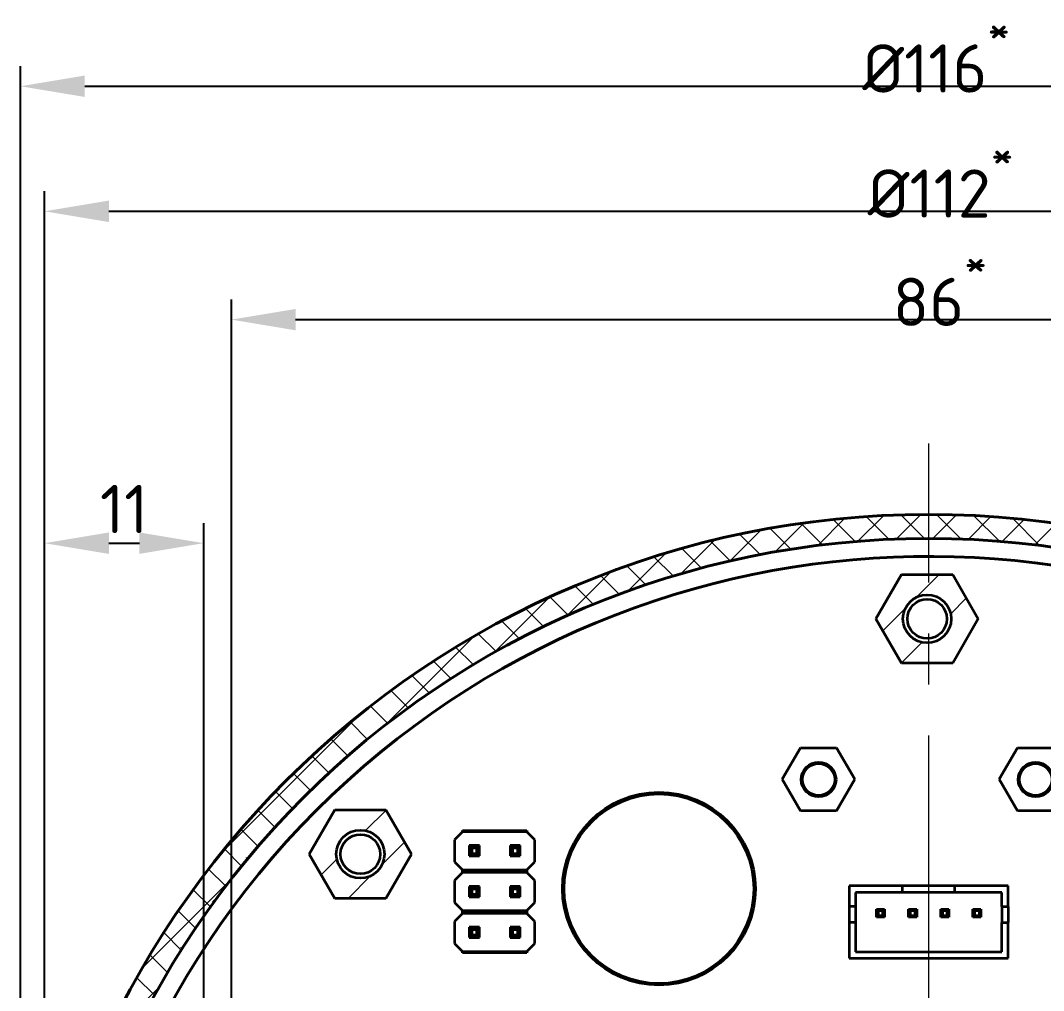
# Model space of a CAD drawing. Header units: millimetres. Extents: x -3633 to 871, y -630 to 261.
# Drawn here: x -910 to -846.3, y -430.2 to -369.9 of the extents above; entities that cross this region are included whole.
import ezdxf

# ---------------------------------------------------------------- set-up
doc = ezdxf.new("R2010")
doc.units = ezdxf.units.MM
doc.linetypes.add('CENTER2', pattern=[28.575, 19.05, -3.175, 3.175, -3.175])
doc.linetypes.add('Сплошная', pattern=[0])
for name, color, linetype, lineweight in [('Sheet', 7, 'Continuous', 30), ('Размерные линии', 7, 'Continuous', 15), ('Сплошная толстая основная', 7, 'Continuous', 70), ('Сплошная тонкая', 7, 'Continuous', 20), ('Штриховка', 7, 'Continuous', 9)]:
    doc.layers.add(name, color=color, linetype=linetype, lineweight=lineweight)
doc.styles.add('Main', font='isocpeur.ttf', dxfattribs={"height": 3})
doc.dimstyles.new('ISO-25', dxfattribs={"dimtxt": 3, "dimasz": 4, "dimexe": 1.25, "dimexo": 0.625, "dimtad": 1, "dimtoh": 1, "dimtxsty": 'Main', "dimcen": 2.5, "dimadec": 0, "dimazin": 0, "dimtfac": 1, "dimtmove": 0, "dimatfit": 3, "dimfxl": 1, "dimarcsym": 0})

# ---------------------------------------------------------------- blocks, each defined once
blk = doc.blocks.new('*D117')
at = {"layer": 'Defpoints', "color": 0, "transparency": 16777216}
for p in [(-796.987, -373.953), (-909.987, -457.098), (-796.987, -457.098)]:
    blk.add_point(p, dxfattribs=at)
at = {"layer": 'Размерные линии', "color": 0, "lineweight": -2, "transparency": 16777216}
for p, q in [((-909.987, -456.473), (-909.987, -372.703)), ((-796.987, -456.473), (-796.987, -372.703)), ((-905.987, -373.953), (-800.987, -373.953))]:
    blk.add_line(p, q, dxfattribs=at)
at = {"layer": 'Размерные линии', "color": 0, "transparency": 16777216}
for points in [[(-905.987, -373.286), (-905.987, -374.62), (-909.987, -373.953)], [(-800.987, -373.286), (-800.987, -374.62), (-796.987, -373.953)]]:
    blk.add_solid(points, dxfattribs=at)
at = {"layer": 'Размерные линии', "color": 0, "transparency": 16777216, "insert": (-853.015, -371.828), "char_height": 3, "attachment_point": 5, "style": 'Main'}
blk.add_mtext('%%C116{\\H0.7x;\\S*^ ;}', dxfattribs=at)
blk = doc.blocks.new('*D119')
at = {"layer": 'Defpoints', "color": 0, "transparency": 16777216}
for p in [(-798.487, -381.737), (-908.487, -457.098), (-798.487, -457.098)]:
    blk.add_point(p, dxfattribs=at)
at = {"layer": 'Размерные линии', "color": 0, "lineweight": -2, "transparency": 16777216}
for p, q in [((-908.487, -456.473), (-908.487, -380.487)), ((-798.487, -456.473), (-798.487, -380.487)), ((-904.487, -381.737), (-802.487, -381.737))]:
    blk.add_line(p, q, dxfattribs=at)
at = {"layer": 'Размерные линии', "color": 0, "transparency": 16777216}
for points in [[(-904.487, -381.07), (-904.487, -382.404), (-908.487, -381.737)], [(-802.487, -381.07), (-802.487, -382.404), (-798.487, -381.737)]]:
    blk.add_solid(points, dxfattribs=at)
at = {"layer": 'Размерные линии', "color": 0, "transparency": 16777216, "insert": (-852.743, -379.612), "char_height": 3, "attachment_point": 5, "style": 'Main'}
blk.add_mtext('%%C112{\\A1;\\H0.7x;\\S*^ ;}', dxfattribs=at)
blk = doc.blocks.new('*D120')
at = {"layer": 'Defpoints', "color": 0, "transparency": 16777216}
for p in [(-810.591, -388.478), (-896.867, -440.148), (-810.591, -440.148)]:
    blk.add_point(p, dxfattribs=at)
at = {"layer": 'Размерные линии', "color": 0, "lineweight": -2, "transparency": 16777216}
for p, q in [((-896.867, -439.523), (-896.867, -387.228)), ((-810.591, -439.523), (-810.591, -387.228)), ((-892.867, -388.478), (-814.591, -388.478))]:
    blk.add_line(p, q, dxfattribs=at)
at = {"layer": 'Размерные линии', "color": 0, "transparency": 16777216}
for points in [[(-892.867, -387.812), (-892.867, -389.145), (-896.867, -388.478)], [(-814.591, -387.812), (-814.591, -389.145), (-810.591, -388.478)]]:
    blk.add_solid(points, dxfattribs=at)
at = {"layer": 'Размерные линии', "color": 0, "transparency": 16777216, "insert": (-852.79, -386.353), "char_height": 3, "width": 4.40385, "attachment_point": 5, "style": 'Main'}
blk.add_mtext('86{\\A1;\\H0.7x;\\S*^ ;}', dxfattribs=at)
blk = doc.blocks.new('*D138')
at = {"layer": 'Defpoints', "color": 0, "transparency": 16777216}
for p in [(-898.587, -402.39), (-908.487, -457.098), (-898.587, -457.098)]:
    blk.add_point(p, dxfattribs=at)
at = {"layer": 'Размерные линии', "color": 0, "lineweight": -2, "transparency": 16777216}
for p, q in [((-908.487, -456.473), (-908.487, -401.14)), ((-898.587, -456.473), (-898.587, -401.14)), ((-904.487, -402.39), (-902.587, -402.39))]:
    blk.add_line(p, q, dxfattribs=at)
at = {"layer": 'Размерные линии', "color": 0, "transparency": 16777216}
for points in [[(-904.487, -401.724), (-904.487, -403.057), (-908.487, -402.39)], [(-902.587, -401.724), (-902.587, -403.057), (-898.587, -402.39)]]:
    blk.add_solid(points, dxfattribs=at)
at = {"layer": 'Размерные линии', "color": 0, "transparency": 16777216, "insert": (-903.537, -400.265), "char_height": 3, "attachment_point": 5, "style": 'Main'}
blk.add_mtext('11', dxfattribs=at)

msp = doc.modelspace()

# ---------------------------------------------------------------- hatches: boundary and pattern name
at = {"layer": 'Штриховка'}
h = msp.add_hatch(dxfattribs=at)
h.set_pattern_fill('ANSI37', color=256, scale=0.5, angle=450)
h.set_pattern_definition([(135, (594.5746, -391.137), (-1.122532, -1.122532), []), (225, (594.5746, -391.137), (1.122532, -1.122532), [])])
h.paths.add_polyline_path([(-796.987, -457.098, 1), (-909.987, -457.098, 1)])
h.paths.add_polyline_path([(-908.487, -457.098, -1), (-798.487, -457.098, -1)], flags=16)
h = msp.add_hatch(dxfattribs=at)
h.set_pattern_fill('ANSI31', color=256, scale=0.7)
h.set_pattern_definition([(45, (-2301.6486, -423.0586), (-1.5715448, 1.5715448), [])])
h.paths.add_polyline_path([(-851.997, -404.344), (-855.177, -404.344), (-856.767, -407.098), (-855.177, -409.852), (-851.997, -409.852), (-850.407, -407.098)])
h.paths.add_polyline_path([(-852.087, -407.098, -1), (-855.087, -407.098, -1)], flags=16)
h.paths.add_polyline_path([(-852.358, -407.098, -1), (-854.817, -407.098, -1)], flags=0)
h = msp.add_hatch(dxfattribs=at)
h.set_pattern_fill('ANSI31', color=256, scale=0.7, angle=180)
h.set_pattern_definition([(225, (559.2192, -405.7817), (1.5715448, -1.5715448), [])])
h.paths.add_polyline_path([(-890.432, -424.496), (-887.252, -424.496), (-885.662, -421.742), (-887.252, -418.989), (-890.432, -418.989), (-892.022, -421.742)])
h.paths.add_polyline_path([(-890.342, -421.742, -1), (-887.342, -421.742, -1)], flags=16)
h.paths.add_polyline_path([(-890.071, -421.742, -1), (-887.612, -421.742, -1)], flags=0)

# ---------------------------------------------------------------- linework, layer by layer
at = {"layer": 'Sheet', "linetype": 'Сплошная', "lineweight": 35, "ltscale": 0.473684}
for p, q in [((-855.96, -402.188), (-855.982, -402.15)), ((-852.307, -402.167), (-852.338, -402.112)), ((-859.491, -402.423), (-859.495, -402.416)), ((-848.519, -402.377), (-848.547, -402.329)), ((-862.862, -402.934), (-862.888, -402.89)), ((-866.143, -403.601), (-866.169, -403.556)), ((-869.342, -404.41), (-869.346, -404.404)), ((-872.4, -405.464), (-872.423, -405.424)), ((-875.38, -406.653), (-875.405, -406.61)), ((-878.291, -407.961), (-878.292, -407.958)), ((-881.064, -409.508), (-881.088, -409.467)), ((-883.768, -411.174), (-883.791, -411.134)), ((-891.347, -420.574), (-891.317, -420.592)), ((-895.858, -421.984), (-895.883, -421.94)), ((-897.962, -424.689), (-897.99, -424.641)), ((-899.966, -427.568), (-899.976, -427.55))]:
    msp.add_line(p, q, dxfattribs=at)
at = {"layer": 'Sheet', "lineweight": 35, "ltscale": 1.31579}
for p, q in [((-856.767, -407.098), (-855.177, -404.344)), ((-855.177, -404.344), (-851.997, -404.344)), ((-851.997, -404.344), (-850.407, -407.098)), ((-855.177, -409.852), (-856.767, -407.098)), ((-850.407, -407.098), (-851.997, -409.852)), ((-851.997, -409.852), (-855.177, -409.852)), ((-862.596, -417.085), (-861.469, -415.132)), ((-861.469, -415.132), (-859.214, -415.132)), ((-859.214, -415.132), (-858.087, -417.085)), ((-849.096, -417.085), (-847.969, -415.132)), ((-847.969, -415.132), (-845.714, -415.132)), ((-861.469, -419.037), (-862.596, -417.085)), ((-858.087, -417.085), (-859.214, -419.037)), ((-847.969, -419.037), (-849.096, -417.085)), ((-892.022, -421.742), (-890.432, -418.989)), ((-890.432, -418.989), (-887.252, -418.989)), ((-887.252, -418.989), (-885.662, -421.742)), ((-859.214, -419.037), (-861.469, -419.037)), ((-845.714, -419.037), (-847.969, -419.037)), ((-882.482, -420.349), (-882.982, -420.849)), ((-882.482, -420.264), (-878.482, -420.264)), ((-882.482, -420.349), (-882.482, -420.264)), ((-878.482, -420.349), (-882.482, -420.349)), ((-878.482, -420.264), (-878.482, -420.349)), ((-877.982, -420.849), (-878.482, -420.349)), ((-882.982, -420.849), (-882.982, -422.219)), ((-881.432, -421.214), (-882.072, -421.214)), ((-882.072, -421.214), (-882.072, -421.854)), ((-882.072, -421.214), (-881.912, -421.374)), ((-881.432, -421.214), (-881.592, -421.374)), ((-881.432, -421.854), (-881.432, -421.214)), ((-878.892, -421.214), (-879.532, -421.214)), ((-879.532, -421.214), (-879.532, -421.854)), ((-879.532, -421.214), (-879.372, -421.374)), ((-878.892, -421.214), (-879.052, -421.374)), ((-878.892, -421.854), (-878.892, -421.214)), ((-877.982, -422.219), (-877.982, -420.849)), ((-890.432, -424.496), (-892.022, -421.742)), ((-885.662, -421.742), (-887.252, -424.496)), ((-882.072, -421.854), (-881.912, -421.694)), ((-882.072, -421.854), (-881.432, -421.854)), ((-881.592, -421.374), (-881.912, -421.374)), ((-881.912, -421.374), (-881.912, -421.694)), ((-881.912, -421.694), (-881.592, -421.694)), ((-881.592, -421.694), (-881.592, -421.374)), ((-881.432, -421.854), (-881.592, -421.694)), ((-879.532, -421.854), (-879.372, -421.694)), ((-879.532, -421.854), (-878.892, -421.854)), ((-879.052, -421.374), (-879.372, -421.374)), ((-879.372, -421.374), (-879.372, -421.694)), ((-879.372, -421.694), (-879.052, -421.694)), ((-879.052, -421.694), (-879.052, -421.374)), ((-878.892, -421.854), (-879.052, -421.694)), ((-882.982, -422.219), (-882.482, -422.719)), ((-878.482, -422.719), (-877.982, -422.219)), ((-882.482, -422.889), (-882.982, -423.389)), ((-882.482, -422.719), (-878.482, -422.719)), ((-882.482, -422.804), (-882.482, -422.719)), ((-882.482, -422.804), (-878.482, -422.804)), ((-882.482, -422.889), (-882.482, -422.804)), ((-878.482, -422.889), (-882.482, -422.889)), ((-878.482, -422.719), (-878.482, -422.804)), ((-878.482, -422.804), (-878.482, -422.889)), ((-877.982, -423.389), (-878.482, -422.889)), ((-882.982, -423.389), (-882.982, -424.759)), ((-881.432, -423.754), (-882.072, -423.754)), ((-882.072, -423.754), (-882.072, -424.394)), ((-882.072, -423.754), (-881.912, -423.914)), ((-881.432, -423.754), (-881.592, -423.914)), ((-881.432, -424.394), (-881.432, -423.754)), ((-878.892, -423.754), (-879.532, -423.754)), ((-879.532, -423.754), (-879.532, -424.394)), ((-879.532, -423.754), (-879.372, -423.914)), ((-878.892, -423.754), (-879.052, -423.914)), ((-878.892, -424.394), (-878.892, -423.754)), ((-877.982, -424.759), (-877.982, -423.389)), ((-855.111, -423.721), (-858.436, -423.721)), ((-858.436, -423.721), (-858.436, -425.006)), ((-851.861, -423.721), (-855.111, -423.721)), ((-855.111, -424.121), (-855.111, -423.721)), ((-848.536, -423.721), (-851.861, -423.721)), ((-851.861, -424.121), (-851.861, -423.721)), ((-848.536, -425.006), (-848.536, -423.721)), ((-882.072, -424.394), (-881.912, -424.234)), ((-882.072, -424.394), (-881.432, -424.394)), ((-881.592, -423.914), (-881.912, -423.914)), ((-881.912, -423.914), (-881.912, -424.234)), ((-881.912, -424.234), (-881.592, -424.234)), ((-881.592, -424.234), (-881.592, -423.914)), ((-881.432, -424.394), (-881.592, -424.234)), ((-879.532, -424.394), (-879.372, -424.234)), ((-879.532, -424.394), (-878.892, -424.394)), ((-879.052, -423.914), (-879.372, -423.914)), ((-879.372, -423.914), (-879.372, -424.234)), ((-879.372, -424.234), (-879.052, -424.234)), ((-879.052, -424.234), (-879.052, -423.914)), ((-878.892, -424.394), (-879.052, -424.234)), ((-855.111, -424.121), (-858.036, -424.121)), ((-858.036, -424.121), (-858.036, -425.006)), ((-851.861, -424.121), (-855.111, -424.121)), ((-848.936, -424.121), (-851.861, -424.121)), ((-848.936, -425.006), (-848.936, -424.121)), ((-887.252, -424.496), (-890.432, -424.496)), ((-882.982, -424.759), (-882.482, -425.259)), ((-878.482, -425.259), (-877.982, -424.759)), ((-858.436, -425.006), (-858.436, -426.002)), ((-858.036, -425.006), (-858.436, -425.006)), ((-858.036, -425.006), (-858.036, -426.002)), ((-848.936, -425.006), (-848.936, -426.002)), ((-848.936, -425.006), (-848.536, -425.006)), ((-848.536, -425.006), (-848.536, -426.002)), ((-882.482, -425.429), (-882.982, -425.929)), ((-882.482, -425.344), (-882.482, -425.259)), ((-882.482, -425.259), (-878.482, -425.259)), ((-878.482, -425.344), (-882.482, -425.344)), ((-882.482, -425.429), (-882.482, -425.344)), ((-878.482, -425.429), (-882.482, -425.429)), ((-878.482, -425.259), (-878.482, -425.344)), ((-878.482, -425.344), (-878.482, -425.429)), ((-877.982, -425.929), (-878.482, -425.429)), ((-856.736, -425.171), (-856.236, -425.171)), ((-856.736, -425.671), (-856.736, -425.171)), ((-856.736, -425.171), (-856.636, -425.271)), ((-856.636, -425.571), (-856.736, -425.671)), ((-856.236, -425.671), (-856.736, -425.671)), ((-856.336, -425.271), (-856.636, -425.271)), ((-856.636, -425.271), (-856.636, -425.571)), ((-856.636, -425.571), (-856.336, -425.571)), ((-856.236, -425.171), (-856.336, -425.271)), ((-856.336, -425.571), (-856.336, -425.271)), ((-856.336, -425.571), (-856.236, -425.671)), ((-856.236, -425.171), (-856.236, -425.671)), ((-854.736, -425.171), (-854.236, -425.171)), ((-854.736, -425.671), (-854.736, -425.171)), ((-854.736, -425.171), (-854.636, -425.271)), ((-854.636, -425.571), (-854.736, -425.671)), ((-854.236, -425.671), (-854.736, -425.671)), ((-854.336, -425.271), (-854.636, -425.271)), ((-854.636, -425.271), (-854.636, -425.571)), ((-854.636, -425.571), (-854.336, -425.571)), ((-854.236, -425.171), (-854.336, -425.271)), ((-854.336, -425.571), (-854.336, -425.271)), ((-854.336, -425.571), (-854.236, -425.671)), ((-854.236, -425.171), (-854.236, -425.671)), ((-852.736, -425.171), (-852.636, -425.271)), ((-852.736, -425.671), (-852.736, -425.171)), ((-852.736, -425.171), (-852.236, -425.171)), ((-852.636, -425.571), (-852.736, -425.671)), ((-852.236, -425.671), (-852.736, -425.671)), ((-852.336, -425.271), (-852.636, -425.271)), ((-852.636, -425.271), (-852.636, -425.571)), ((-852.636, -425.571), (-852.336, -425.571)), ((-852.236, -425.171), (-852.336, -425.271)), ((-852.336, -425.571), (-852.336, -425.271)), ((-852.336, -425.571), (-852.236, -425.671)), ((-852.236, -425.171), (-852.236, -425.671)), ((-850.736, -425.171), (-850.636, -425.271)), ((-850.736, -425.671), (-850.736, -425.171)), ((-850.736, -425.171), (-850.236, -425.171)), ((-850.636, -425.571), (-850.736, -425.671)), ((-850.236, -425.671), (-850.736, -425.671)), ((-850.336, -425.271), (-850.636, -425.271)), ((-850.636, -425.271), (-850.636, -425.571)), ((-850.636, -425.571), (-850.336, -425.571)), ((-850.236, -425.171), (-850.336, -425.271)), ((-850.336, -425.571), (-850.336, -425.271)), ((-850.336, -425.571), (-850.236, -425.671)), ((-850.236, -425.171), (-850.236, -425.671)), ((-882.982, -425.929), (-882.982, -427.299)), ((-881.432, -426.294), (-882.072, -426.294)), ((-882.072, -426.294), (-882.072, -426.934)), ((-882.072, -426.294), (-881.912, -426.454)), ((-881.432, -426.294), (-881.592, -426.454)), ((-881.432, -426.934), (-881.432, -426.294)), ((-878.892, -426.294), (-879.532, -426.294)), ((-879.532, -426.294), (-879.532, -426.934)), ((-879.532, -426.294), (-879.372, -426.454)), ((-878.892, -426.294), (-879.052, -426.454)), ((-878.892, -426.934), (-878.892, -426.294)), ((-877.982, -427.299), (-877.982, -425.929)), ((-858.036, -426.002), (-858.436, -426.002)), ((-858.436, -426.002), (-858.436, -428.221)), ((-858.036, -426.002), (-858.036, -427.821)), ((-848.936, -426.002), (-848.536, -426.002)), ((-848.936, -427.821), (-848.936, -426.002)), ((-848.536, -428.221), (-848.536, -426.002)), ((-882.072, -426.934), (-881.912, -426.774)), ((-882.072, -426.934), (-881.432, -426.934)), ((-881.592, -426.454), (-881.912, -426.454)), ((-881.912, -426.454), (-881.912, -426.774)), ((-881.912, -426.774), (-881.592, -426.774)), ((-881.592, -426.774), (-881.592, -426.454)), ((-881.432, -426.934), (-881.592, -426.774)), ((-879.532, -426.934), (-879.372, -426.774)), ((-879.532, -426.934), (-878.892, -426.934)), ((-879.052, -426.454), (-879.372, -426.454)), ((-879.372, -426.454), (-879.372, -426.774)), ((-879.372, -426.774), (-879.052, -426.774)), ((-879.052, -426.774), (-879.052, -426.454)), ((-878.892, -426.934), (-879.052, -426.774)), ((-882.982, -427.299), (-882.482, -427.799)), ((-878.482, -427.799), (-877.982, -427.299)), ((-882.482, -427.799), (-878.482, -427.799)), ((-882.482, -427.884), (-882.482, -427.799)), ((-878.482, -427.884), (-882.482, -427.884)), ((-878.482, -427.799), (-878.482, -427.884)), ((-858.436, -428.221), (-848.536, -428.221)), ((-858.036, -427.821), (-848.936, -427.821))]:
    msp.add_line(p, q, dxfattribs=at)
for centre, radius in [((-853.587, -407.098), 1.5), ((-853.587, -407.098), 1.23), ((-860.337, -417.098), 1.083), ((-860.337, -417.098), 1), ((-846.837, -417.098), 1.083), ((-846.837, -417.098), 1), ((-870.27, -423.894), 6), ((-870.27, -423.894), 5.9), ((-888.842, -421.742), 1.5), ((-888.842, -421.742), 1.23)]:
    msp.add_circle(centre, radius, dxfattribs=at)
at = {"layer": 'Sheet', "color": 0, "linetype": 'Continuous', "lineweight": 40}
msp.add_arc((-853.47, -457.057), 53.845, 316.71732, 307.69403, dxfattribs=at)
at = {"layer": 'Сплошная толстая основная', "lineweight": 40, "ltscale": 1.31579}
for radius in [56.5, 55]:
    msp.add_circle((-853.487, -457.098), radius, dxfattribs=at)
at = {"layer": 'Сплошная тонкая', "linetype": 'CENTER2', "lineweight": 0}
msp.add_line((-853.487, -519.134), (-853.487, -396.177), dxfattribs=at)

# ---------------------------------------------------------------- dimensions: what is measured, and where the dimension line sits
at = {"layer": 'Размерные линии'}
for base, p1, p2, text, picture, middle in [((-796.987, -373.953), (-909.987, -457.098), (-796.987, -457.098), '%%C116{\\H0.7x;\\S*^ ;}', '*D117', (-853.015, -373.953)), ((-798.487, -381.737), (-908.487, -457.098), (-798.487, -457.098), '%%C112{\\A1;\\H0.7x;\\S*^ ;}', '*D119', (-852.743, -381.737)), ((-810.591, -388.478), (-896.867, -440.148), (-810.591, -440.148), '86{\\A1;\\H0.7x;\\S*^ ;}', '*D120', (-852.79, -388.478))]:
    dim = msp.add_linear_dim(base=base, p1=p1, p2=p2, text=text, dimstyle='ISO-25', override={"dimtxsty": 'Main'}, dxfattribs=at)
    dim.commit()
    dim.dimension.update_dxf_attribs({"geometry": picture, "text_midpoint": middle, "dimtype": 160})
dim = msp.add_linear_dim(base=(-898.587, -402.39), p1=(-908.487, -457.098), p2=(-898.587, -457.098), text='11', dimstyle='ISO-25', dxfattribs=at)
dim.commit()
dim.dimension.update_dxf_attribs({"geometry": '*D138', "text_midpoint": (-903.537, -400.265)})

doc.saveas('drawing.dxf')
